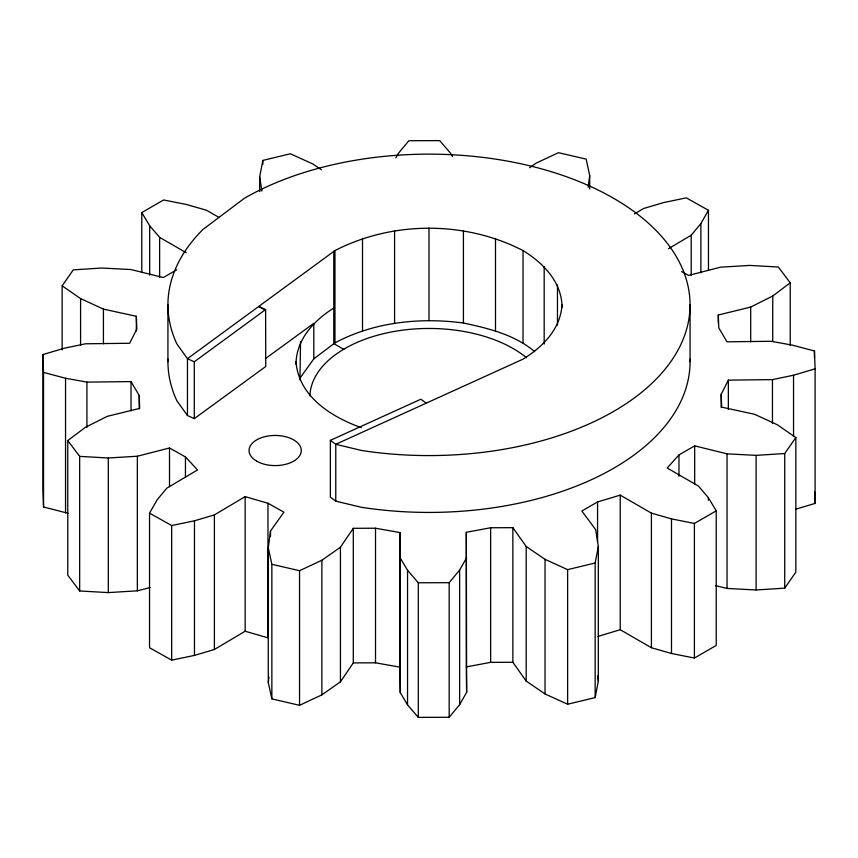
<?xml version="1.0" encoding="UTF-8"?>
<svg xmlns="http://www.w3.org/2000/svg" width="858" height="858" viewBox="0 0 858 858"><rect width="100%" height="100%" fill="white"/><g stroke="black" fill="none" stroke-linecap="round" stroke-linejoin="round"><path stroke-width="1.29" d="M681.66 271.589L688.491 275.429L720.645 267.17L749.699 265.412L778.335 267.02L790.229 282.818L772.736 295.999L750.696 307.067L718.307 315.015L718.779 327.853L726.973 341.816L771.074 341.28L792.449 345.152L814.457 351.008L815.1 368.833L793.543 375.225L772.468 379.611L728.356 380.137L721.192 394.294L721.653 407.132L754.579 414.285L777.412 424.807L795.849 437.559L784.716 453.539L756.123 455.373L727.037 453.85L694.68 445.86L678.968 454.933L667.17 468.018L698.369 486.025L708.322 497.619L716.226 510.842L694.39 523.444L671.492 518.886L651.415 513.127L620.227 495.12L597.565 501.93L581.842 511.003L595.688 529.686L598.326 546.482L595.152 562.987L567.621 569.637L545.034 559.352L526.179 546.471L512.859 527.67L490.637 527.756L466.323 532.292L466.634 692.352L459.631 704.643L449.174 717.267L418.296 717.385L407.539 704.858L400.246 692.62L399.935 532.561L375.514 528.217L353.292 528.313L353.292 662.912L340.433 681.82L321.879 694.851L299.549 705.319L271.857 698.884L268.286 682.41L268.286 547.812L270.517 530.995L283.912 512.205L267.975 503.26L245.152 496.632L214.393 514.897L194.466 520.806L171.675 525.546L149.539 513.116L157.121 499.839L166.795 488.17L197.554 469.916L185.446 456.928L169.509 447.973L137.355 456.231L108.301 457.99L79.665 456.381L67.771 440.583L85.264 427.402L107.304 416.334L139.693 408.387L139.221 395.549L131.027 381.585L86.926 382.121L65.551 378.249L43.544 372.393L42.9 354.569L64.457 348.176L85.532 343.79L129.644 343.264L136.808 329.107L136.347 316.28L103.421 309.116L80.588 298.595L62.151 285.843L73.284 269.862L101.877 268.028L130.963 269.551L163.32 277.542L176.791 269.766M268.286 682.41L268.972 677.23M588.17 187.237L589.714 175.59L586.143 159.116L558.451 152.681L536.121 163.149L529.568 167.75M259.674 191.581L259.674 176.92L262.848 160.414L290.379 153.764L312.966 164.05L321.342 169.777M512.859 527.67L512.859 662.269L526.179 681.07L545.034 693.95L567.621 704.236L595.152 697.586L598.326 681.08L598.326 546.482M296.01 364.328C296.085 339.65 313.91 320.42 333.783 308.086M299.978 379.826L300.536 341.827M265.605 309.588L264.972 310.049L258.784 306.478L265.605 309.588L265.744 366.495L194.294 418.64L187.462 415.529L187.462 358.687L334.963 250.568C392.771 220.785 465.229 220.785 523.037 250.568C542.631 262.677 560.564 280.62 561.99 304.858C560.564 329.097 542.631 347.05 523.037 359.148L335.768 444.305L330.373 440.358L420.86 399.217L426.244 403.163M395.828 157.818L398.369 153.357L408.826 140.733L439.704 140.615L450.461 153.142L452.456 156.478M449.174 717.267L449.174 582.668L459.631 570.044L466.634 557.764M668.425 248.756L691.205 235.231L700.879 223.563L708.461 210.285L686.325 197.855L663.534 202.595L643.607 208.505L634.491 213.921M268.286 547.812L271.857 564.285L299.549 570.72L321.879 560.253L340.433 547.222L353.292 528.313M715.39 585.574L727.037 588.449L756.123 589.972L784.716 588.138L795.849 572.157L795.849 437.559M300.536 377.348L313.824 358.826L334.963 342.878C374.131 321.954 419.862 317.256 463.427 323.005C488.449 328.346 514.703 334.706 534.673 351.619M194.294 418.64L194.294 361.797L264.972 310.049M265.379 358.665L313.824 323.305L313.824 358.826M149.539 513.116L149.539 647.715L171.675 660.145L194.466 655.405L214.393 649.495L245.152 631.231L267.975 637.859L267.975 503.26M141.774 272.533L141.774 212.569L163.61 199.957L186.508 204.515L206.585 210.274L219.294 217.61M309.92 395.946A119.123 68.769 0 0 1 343.629 349.281L344.787 348.605M597.565 636.529L620.227 629.718L651.415 647.726L671.492 653.485L694.39 658.043L716.226 645.43L716.226 510.842M796.085 509.073L815.1 503.431L815.1 368.833M67.771 440.583L67.771 575.182L79.665 590.98L108.301 592.588L137.355 590.83L150.214 587.526M466.634 692.352L466.323 666.891L490.637 662.355L512.859 662.269M400.246 558.032L407.539 570.259L418.296 582.786L449.174 582.668M353.292 662.912L375.514 662.816L399.935 667.159L400.246 692.62M42.9 354.569L42.9 489.167L43.544 506.992L68.061 513.298M330.373 440.358L330.373 497.2L335.768 501.147L361.433 507.293A261.068 150.729 0 0 0 690.025 359.094M361.304 427.67C331.531 417.031 298.53 396.428 296.01 361.701M194.294 361.797L187.462 358.687L176.834 343.865A261.068 150.729 0 0 1 202.906 229.494L244.401 198.284A261.068 150.729 0 0 1 681.166 265.851A261.068 150.729 0 0 1 361.433 450.45L335.768 444.305L335.768 501.147M141.774 212.569L149.678 225.783L159.631 237.376L186.207 252.713M343.608 349.281L333.783 343.608L333.783 251.244M187.462 415.529L176.834 400.707A261.068 150.729 0 0 1 167.975 359.094M597.522 675.911L598.326 681.08M259.674 176.92L261.904 191.13M814.682 491.977L815.1 503.431M814.457 351.008L814.457 357.679M793.543 375.225L793.543 436.529M790.229 282.818L790.229 345.452M784.716 453.539L784.716 588.138M772.736 295.999L772.736 341.312M772.468 379.611L772.468 423.584M756.123 455.373L756.123 589.972M750.696 307.067L750.696 341.72M728.356 380.137L728.356 409.459M727.037 453.85L727.037 588.449M721.192 394.294L721.192 407.625M718.307 315.015L718.307 323.016M708.461 210.285L708.461 270.249M708.322 497.619L708.322 500.278M700.879 223.563L700.879 272.876M694.68 445.86L694.68 484.502M694.39 523.444L694.39 658.043M691.205 235.231L691.205 275.214M690.068 304.858L690.068 361.701M678.968 454.933L678.968 476.254M671.492 518.886L671.492 653.485M651.415 513.127L651.415 647.726M620.227 495.12L620.227 629.718M597.565 501.93L597.565 541.913M595.152 562.987L595.152 697.586M589.714 175.59L589.714 188.921M567.621 569.637L567.621 704.236M561.99 304.858L561.99 307.539M557.464 284.985L557.464 325.118M545.034 559.352L545.034 693.95M544.176 266.463L544.176 344.058M526.179 546.471L526.179 681.07M523.037 250.568L523.048 342.878M495.495 238.363L495.506 330.673M490.637 527.756L490.637 662.355M466.323 532.292L466.323 666.891M463.417 230.695L463.427 323.005M459.631 570.044L459.631 704.643M429 228.078L429.011 320.388M418.296 582.786L418.296 717.385M407.539 570.259L407.539 704.858M399.935 532.561L399.935 667.159M394.583 230.695L394.583 323.005M375.514 528.217L375.514 662.816M362.505 238.363L362.505 330.673M340.433 547.222L340.433 681.82M334.963 250.568L334.963 342.878M321.879 560.253L321.879 694.851M299.549 570.72L299.549 705.319M271.857 564.285L271.857 698.884M270.517 530.995L270.517 536.325M262.848 160.414L262.848 164.414M245.152 496.632L245.152 631.231M214.393 514.897L214.393 649.495M194.466 520.806L194.466 655.405M185.446 456.928L185.446 476.919M171.675 525.546L171.675 660.145M169.509 447.973L169.509 486.625M167.932 304.858L167.932 361.701M159.631 237.376L159.631 277.359M149.678 225.783L149.678 275.096M139.221 395.549L139.221 408.88M137.355 456.231L137.355 590.83M136.347 316.28L136.347 330.931M131.027 381.585L131.027 410.907M108.301 457.99L108.301 592.588M103.421 309.116L103.421 343.768M86.926 382.121L86.926 427.423M80.588 298.595L80.588 345.238M79.665 456.381L79.665 590.98M65.551 378.249L65.551 512.848M62.151 285.843L62.151 349.807M43.544 372.393L43.544 506.992M344.573 348.723A119.123 68.769 0 0 1 526.49 357.7M256.703 461.175A26.105 15.069 0 0 0 300.386 454.418A26.105 15.069 0 0 0 268.415 435.961A26.105 15.069 0 0 0 256.703 461.175"/></g></svg>
